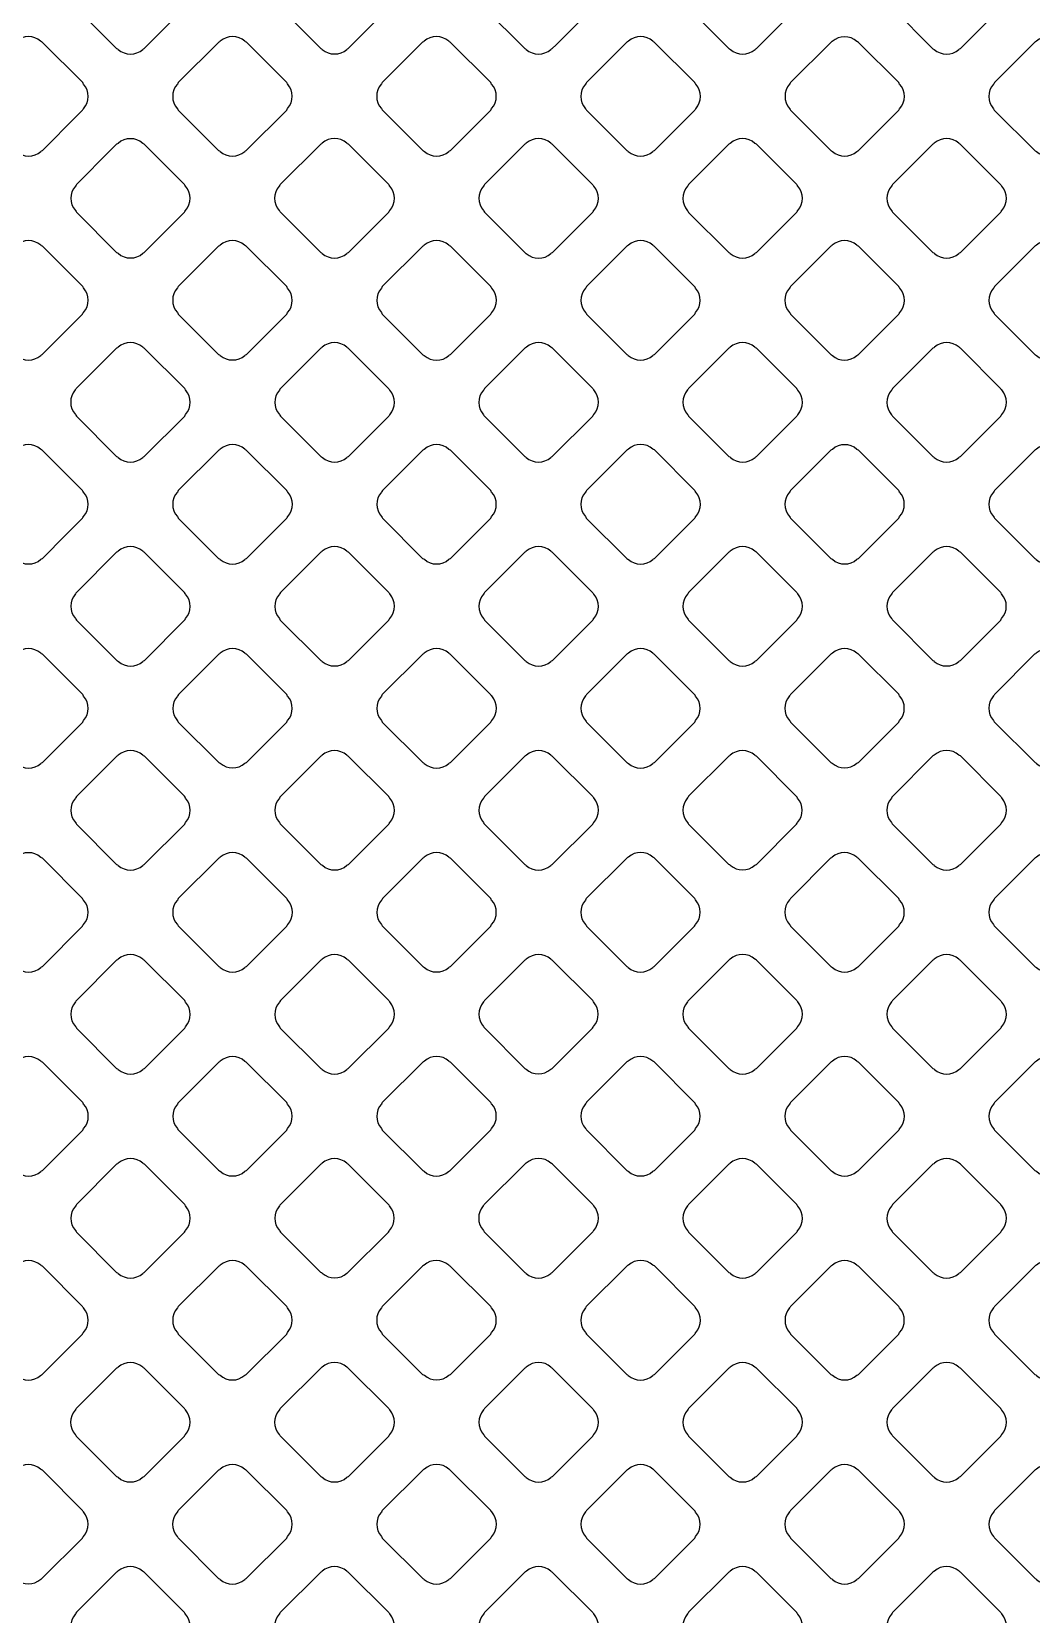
# Model space of a CAD drawing. Extents: x 0 to 248, y 0 to 175.
# Drawn here: x 82.765 to 83.821, y 147.746 to 149.418 of the extents above; entities that cross this region are included whole.
import ezdxf

# ---------------------------------------------------------------- set-up
doc = ezdxf.new("R2010")
doc.units = 0
doc.layers.add('gbr-dxf', color=7, linetype='Continuous')

msp = doc.modelspace()

# ---------------------------------------------------------------- linework, layer by layer
at = {"layer": 'gbr-dxf', "linetype": 'Continuous'}
for points in [[(82.8113, 149.4444, -0.09572), (82.8122, 149.4428), (82.8549, 149.4001, -0.091913), (82.8565, 149.3991, 0.379731), (82.8825, 149.3991, -0.09572), (82.8841, 149.4001), (82.9267, 149.4427, -0.096266), (82.9277, 149.4443, 0.379731), (82.9277, 149.4703, -0.100032), (82.9267, 149.472), (82.8842, 149.5145, -0.104018), (82.8824, 149.5156, 0.379731), (82.8565, 149.5156, -0.09572), (82.8548, 149.5146), (82.8122, 149.472, -0.096266), (82.8113, 149.4704, 0.379731)], [(83.0268, 149.4443, -0.082792), (83.0277, 149.443), (83.0704, 149.4002, -0.095585), (83.0721, 149.3992, 0.379324), (83.098, 149.3992, -0.096117), (83.0996, 149.4002), (83.1422, 149.4427, -0.097675), (83.1432, 149.4444, 0.379032), (83.1431, 149.4703, -0.091581), (83.1422, 149.4719), (83.0996, 149.5145, -0.095628), (83.098, 149.5155, 0.379731), (83.072, 149.5155, -0.096265), (83.0704, 149.5145), (83.0278, 149.4719, -0.096314), (83.0268, 149.4703, 0.379703)], [(83.2422, 149.4703, 0.379293), (83.2423, 149.4443, -0.092348), (83.2432, 149.4428), (83.286, 149.4, -0.087638), (83.2875, 149.3991, 0.379731), (83.3135, 149.3991, -0.096265), (83.3151, 149.4), (83.3191, 149.4041), (83.3578, 149.4428, -0.096332), (83.3588, 149.4444, 0.379289), (83.3588, 149.4704, -0.082704), (83.358, 149.4717), (83.315, 149.5147, -0.086961), (83.3135, 149.5156, 0.378906), (83.2876, 149.5156, -0.09527), (83.2859, 149.5147), (83.2432, 149.4719, -0.095535)], [(83.4579, 149.4444, -0.103612), (83.459, 149.4426), (83.5015, 149.4001, -0.100054), (83.5032, 149.3991, 0.379731), (83.5292, 149.3991, -0.095756), (83.5308, 149.4001), (83.5733, 149.4426, -0.095958), (83.5743, 149.4442, 0.379731), (83.5743, 149.4702, -0.091558), (83.5733, 149.4718), (83.5306, 149.5145, -0.096266), (83.529, 149.5154, 0.379731), (83.503, 149.5154, -0.09572), (83.5014, 149.5145), (83.4589, 149.472, -0.096266), (83.4579, 149.4704, 0.379731)], [(83.6734, 149.4702, 0.379293), (83.6734, 149.4442, -0.087748), (83.6743, 149.4427), (83.7171, 149.3999, -0.082966), (83.7185, 149.3991, 0.379289), (83.7445, 149.399, -0.095866), (83.7461, 149.4), (83.7889, 149.4428, -0.095796), (83.7899, 149.4444, 0.379293), (83.7898, 149.4704, -0.092139), (83.7889, 149.4719), (83.7463, 149.5145, -0.096214), (83.7447, 149.5155, 0.379672), (83.7187, 149.5155, -0.095612), (83.7171, 149.5145), (83.6744, 149.4718, -0.095602)], [(82.7036, 149.3627, 0.379069), (82.7036, 149.3367, -0.106372), (82.7046, 149.3349), (82.7471, 149.2924, -0.099849), (82.7488, 149.2914, 0.379214), (82.7748, 149.2914, -0.095956), (82.7764, 149.2924), (82.813, 149.3289), (82.8189, 149.3349, -0.095916), (82.8199, 149.3365, 0.379731), (82.8199, 149.3625, -0.091581), (82.819, 149.3641), (82.7762, 149.4068, -0.096314), (82.7746, 149.4077, 0.379703), (82.7487, 149.4078, -0.095612), (82.747, 149.4068), (82.7045, 149.3643, -0.096105)], [(82.919, 149.3625, 0.379293), (82.919, 149.3365, -0.082756), (82.9199, 149.3351), (82.9626, 149.2924, -0.096266), (82.9642, 149.2914, 0.379731), (82.9902, 149.2914, -0.096225), (82.9918, 149.2924), (83.0345, 149.335, -0.096111), (83.0354, 149.3367, 0.379289), (83.0355, 149.3626, -0.095866), (83.0345, 149.3643), (82.992, 149.4068, -0.099711), (82.9903, 149.4078, 0.378858), (82.9643, 149.4078, -0.095506), (82.9627, 149.4068), (82.92, 149.3641, -0.095796)], [(83.1345, 149.3366, -0.082876), (83.1354, 149.3353), (83.1783, 149.2924, -0.095602), (83.1799, 149.2914, 0.378858), (83.2058, 149.2914, -0.095506), (83.2075, 149.2924), (83.25, 149.3349, -0.095796), (83.251, 149.3366, 0.379293), (83.251, 149.3625, -0.091956), (83.25, 149.3641), (83.2073, 149.4068, -0.096266), (83.2057, 149.4078, 0.379731), (83.1797, 149.4078, -0.09572), (83.1781, 149.4068), (83.1355, 149.3642, -0.096023), (83.1345, 149.3626, 0.379672)], [(83.3501, 149.3365, -0.096225), (83.3511, 149.3349), (83.3938, 149.2922, -0.091964), (83.3953, 149.2913, 0.379731), (83.4213, 149.2913, -0.096265), (83.423, 149.2922), (83.4656, 149.3349, -0.096266), (83.4666, 149.3365, 0.379731), (83.4666, 149.3625, -0.09572), (83.4656, 149.3641), (83.4228, 149.4069, -0.083134), (83.4214, 149.4078, 0.379731), (83.3954, 149.4078, -0.096265), (83.3937, 149.4068), (83.355, 149.3681), (83.3511, 149.3642, -0.096266), (83.3501, 149.3625, 0.379731)], [(83.5658, 149.3366, -0.103612), (83.5668, 149.3348), (83.6092, 149.2924, -0.100054), (83.6109, 149.2914, 0.379731), (83.6369, 149.2914, -0.096265), (83.6385, 149.2924), (83.681, 149.3349, -0.095916), (83.682, 149.3365, 0.379731), (83.682, 149.3625, -0.091745), (83.681, 149.3641), (83.6384, 149.4066, -0.096266), (83.6368, 149.4076, 0.379731), (83.6108, 149.4076, -0.09572), (83.6092, 149.4066), (83.5667, 149.3642, -0.096266), (83.5658, 149.3625, 0.379731)], [(83.7811, 149.3625, 0.379293), (83.7811, 149.3365, -0.087314), (83.782, 149.335), (83.825, 149.2921, -0.083343), (83.8264, 149.2912, 0.379672), (83.8523, 149.2912, -0.096117), (83.8539, 149.2922), (83.8967, 149.335, -0.095796), (83.8977, 149.3366, 0.379214), (83.8977, 149.3625, -0.091954), (83.8967, 149.3641), (83.854, 149.4068, -0.096314), (83.8524, 149.4078, 0.379703), (83.8264, 149.4078, -0.095612), (83.8248, 149.4068), (83.7821, 149.3641, -0.095796)], [(82.8114, 149.2289, -0.103999), (82.8124, 149.2271), (82.8548, 149.1847, -0.099951), (82.8565, 149.1837, 0.379506), (82.8825, 149.1837, -0.098229), (82.8841, 149.1847), (82.8936, 149.1941), (82.9266, 149.2272, -0.095602), (82.9276, 149.2288, 0.379293), (82.9276, 149.2548, -0.091954), (82.9266, 149.2564), (82.8841, 149.2989, -0.096332), (82.8824, 149.2999, 0.379289), (82.8565, 149.2999, -0.095506), (82.8548, 149.299), (82.8489, 149.293), (82.8124, 149.2565, -0.098209), (82.8114, 149.2548, 0.379506)], [(83.0267, 149.2548, 0.379293), (83.0267, 149.2288, -0.083235), (83.0276, 149.2274), (83.0704, 149.1846, -0.096266), (83.072, 149.1836, 0.379731), (83.098, 149.1836, -0.09572), (83.0997, 149.1846), (83.1423, 149.2272, -0.096111), (83.1433, 149.2289, 0.379321), (83.1433, 149.2548, -0.095506), (83.1423, 149.2564), (83.0997, 149.2991, -0.099849), (83.098, 149.3001, 0.378815), (83.072, 149.3001, -0.095506), (83.0704, 149.2991), (83.0277, 149.2564, -0.095602)], [(83.2424, 149.2548, 0.379293), (83.2424, 149.2288, -0.087748), (83.2433, 149.2273), (83.2862, 149.1844, -0.083134), (83.2876, 149.1835, 0.379289), (83.3136, 149.1835, -0.095506), (83.3152, 149.1845), (83.3579, 149.2271, -0.095796), (83.3588, 149.2288, 0.379293), (83.3588, 149.2547, -0.087314), (83.3579, 149.2562), (83.3151, 149.299, -0.092406), (83.3135, 149.3, 0.379672), (83.2876, 149.3, -0.095612), (83.2859, 149.299), (83.2433, 149.2564, -0.095602)], [(83.4579, 149.2287, -0.100266), (83.459, 149.227), (83.5014, 149.1846, -0.096266), (83.5031, 149.1836, 0.379731), (83.529, 149.1836, -0.09572), (83.5307, 149.1846), (83.5733, 149.2272, -0.096266), (83.5743, 149.2288, 0.379731), (83.5743, 149.2548, -0.091558), (83.5733, 149.2564), (83.5308, 149.2989, -0.095916), (83.5291, 149.2999, 0.379731), (83.5031, 149.2999, -0.096265), (83.5015, 149.2989), (83.4589, 149.2564, -0.095916), (83.4579, 149.2547, 0.379731)], [(83.6734, 149.2288, -0.095506), (83.6744, 149.2272), (83.7171, 149.1845, -0.091317), (83.7187, 149.1835, 0.378906), (83.7446, 149.1835, -0.095866), (83.7462, 149.1845), (83.7889, 149.2271, -0.095895), (83.7899, 149.2288, 0.379293), (83.7898, 149.2547, -0.083235), (83.789, 149.2561), (83.746, 149.299, -0.087639), (83.7446, 149.3, 0.379731), (83.7186, 149.3, -0.09572), (83.7169, 149.299), (83.6744, 149.2564, -0.096332), (83.6734, 149.2548, 0.379289)], [(82.7035, 149.1211, -0.100154), (82.7045, 149.1194), (82.7471, 149.0768, -0.095796), (82.7487, 149.0759, 0.379293), (82.7747, 149.0759, -0.096625), (82.7763, 149.0769), (82.8189, 149.1195, -0.095916), (82.8199, 149.1211, 0.379731), (82.8199, 149.1471, -0.091685), (82.819, 149.1487), (82.7764, 149.1912, -0.095819), (82.7747, 149.1922, 0.379289), (82.7488, 149.1922, -0.095866), (82.7471, 149.1913), (82.7045, 149.1486, -0.095585), (82.7035, 149.147, 0.379287)], [(82.919, 149.1471, 0.379293), (82.919, 149.1211, -0.092348), (82.92, 149.1195), (82.9626, 149.0769, -0.10399), (82.9644, 149.0759, 0.379289), (82.9903, 149.0759, -0.095778), (82.9919, 149.0769), (83.0042, 149.0891), (83.0345, 149.1194, -0.095602), (83.0355, 149.121, 0.379293), (83.0354, 149.147, -0.087748), (83.0345, 149.1485), (82.9917, 149.1913, -0.091913), (82.9901, 149.1922, 0.379289), (82.9642, 149.1923, -0.095778), (82.9626, 149.1913), (82.9295, 149.1582), (82.92, 149.1487, -0.095535)], [(83.1346, 149.121, -0.087314), (83.1355, 149.1195), (83.1784, 149.0766, -0.083056), (83.1798, 149.0757, 0.379731), (83.2058, 149.0757, -0.09572), (83.2074, 149.0767), (83.2501, 149.1194, -0.096266), (83.2511, 149.1211, 0.379731), (83.2511, 149.147, -0.091558), (83.2502, 149.1486), (83.2075, 149.1913, -0.096266), (83.2058, 149.1923, 0.379731), (83.1798, 149.1923, -0.09572), (83.1782, 149.1913), (83.1355, 149.1486, -0.096266), (83.1346, 149.147, 0.379731)], [(83.3502, 149.147, 0.379293), (83.3502, 149.121, -0.091954), (83.3512, 149.1195), (83.3939, 149.0768, -0.087416), (83.3953, 149.0759, 0.379289), (83.4213, 149.0758, -0.095866), (83.4229, 149.0768), (83.4655, 149.1194, -0.095602), (83.4664, 149.121, 0.379214), (83.4664, 149.147, -0.10047), (83.4654, 149.1487), (83.4228, 149.1913, -0.087857), (83.4214, 149.1922, 0.379672), (83.3954, 149.1922, -0.096157), (83.3938, 149.1912), (83.3512, 149.1486, -0.095602)], [(83.5656, 149.1211, -0.099645), (83.5666, 149.1194), (83.6093, 149.0767, -0.095824), (83.6109, 149.0757, 0.379293), (83.6369, 149.0758, -0.096625), (83.6385, 149.0767), (83.6508, 149.089), (83.6811, 149.1194, -0.096214), (83.6821, 149.121, 0.379672), (83.6821, 149.147, -0.091581), (83.6812, 149.1485), (83.6384, 149.1913, -0.095602), (83.6368, 149.1922, 0.379293), (83.6108, 149.1922, -0.095956), (83.6092, 149.1912), (83.5666, 149.1487, -0.096214), (83.5656, 149.147, 0.379672)], [(83.7812, 149.121, -0.095649), (83.7822, 149.1194), (83.8248, 149.0768, -0.091913), (83.8264, 149.0758, 0.379731), (83.8523, 149.0758, -0.09572), (83.854, 149.0768), (83.8966, 149.1194, -0.095602), (83.8976, 149.1211, 0.378906), (83.8976, 149.147, -0.082704), (83.8967, 149.1484), (83.8538, 149.1913, -0.08752), (83.8524, 149.1922, 0.378815), (83.8264, 149.1922, -0.095506), (83.8248, 149.1912), (83.7822, 149.1486, -0.095296), (83.7812, 149.147, 0.379239)], [(82.8112, 149.0393, 0.379293), (82.8113, 149.0134, -0.100266), (82.8123, 149.0116), (82.8549, 148.969, -0.096111), (82.8565, 148.9681, 0.379289), (82.8825, 148.968, -0.095866), (82.8841, 148.969), (82.9268, 149.0117, -0.095796), (82.9277, 149.0133, 0.379293), (82.9277, 149.0393, -0.091956), (82.9268, 149.0408), (82.8841, 149.0835, -0.096332), (82.8824, 149.0845, 0.379321), (82.8565, 149.0845, -0.09527), (82.8548, 149.0836), (82.8122, 149.0409, -0.095602)], [(83.0268, 149.0392, 0.37925), (83.0268, 149.0133, -0.09253), (83.0278, 149.0117), (83.0704, 148.9691, -0.10399), (83.0722, 148.9681, 0.379289), (83.0981, 148.9681, -0.095866), (83.0998, 148.969), (83.1423, 149.0116, -0.095602), (83.1433, 149.0132, 0.379214), (83.1433, 149.0392, -0.087784), (83.1423, 149.0407), (83.0995, 149.0835, -0.092406), (83.098, 149.0844, 0.379672), (83.072, 149.0844, -0.095612), (83.0704, 149.0835), (83.0278, 149.0409, -0.095602)], [(83.2424, 149.0132, -0.087748), (83.2433, 149.0117), (83.2861, 148.9689, -0.083134), (83.2875, 148.968, 0.379731), (83.3135, 148.968, -0.096265), (83.3151, 148.969), (83.3578, 149.0117, -0.095916), (83.3588, 149.0134, 0.379731), (83.3588, 149.0393, -0.091745), (83.3579, 149.0409), (83.3153, 149.0835, -0.096266), (83.3136, 149.0844, 0.379731), (83.2877, 149.0844, -0.095865), (83.286, 149.0835), (83.2434, 149.0408, -0.095628), (83.2424, 149.0392, 0.379731)], [(83.4579, 149.0134, -0.095506), (83.4589, 149.0117), (83.5017, 148.969, -0.091703), (83.5032, 148.968, 0.379293), (83.5292, 148.9681, -0.096625), (83.5308, 148.969), (83.5733, 149.0115, -0.095916), (83.5743, 149.0132, 0.379731), (83.5743, 149.0392, -0.095756), (83.5733, 149.0408), (83.5307, 149.0834, -0.100254), (83.529, 149.0844, 0.379672), (83.503, 149.0844, -0.095612), (83.5014, 149.0834), (83.4589, 149.0409, -0.095796), (83.4579, 149.0393, 0.378815)], [(83.6734, 149.0132, -0.091745), (83.6744, 149.0116), (83.717, 148.9689, -0.087638), (83.7185, 148.968, 0.379731), (83.7445, 148.968, -0.096265), (83.7461, 148.969), (83.7889, 149.0117, -0.095916), (83.7898, 149.0134, 0.379731), (83.7898, 149.0393, -0.083172), (83.789, 149.0407), (83.7462, 149.0835, -0.087516), (83.7447, 149.0844, 0.379731), (83.7187, 149.0844, -0.095612), (83.7171, 149.0835), (83.6867, 149.0531), (83.6744, 149.0408, -0.095628), (83.6734, 149.0392, 0.379731)], [(82.7035, 148.9316, 0.379293), (82.7036, 148.9057, -0.096625), (82.7045, 148.904), (82.7472, 148.8613, -0.091964), (82.7488, 148.8604, 0.379289), (82.7748, 148.8604, -0.095506), (82.7764, 148.8613), (82.8013, 148.8863), (82.8189, 148.9039, -0.095824), (82.8199, 148.9055, 0.379293), (82.8199, 148.9315, -0.09572), (82.8189, 148.9331), (82.7763, 148.9757, -0.10046), (82.7746, 148.9767, 0.379289), (82.7487, 148.9767, -0.095506), (82.747, 148.9757), (82.7324, 148.9611), (82.7045, 148.9333, -0.095824)], [(82.919, 148.9314, 0.379293), (82.919, 148.9055, -0.087748), (82.9199, 148.904), (82.9626, 148.8613, -0.100151), (82.9644, 148.8603, 0.379321), (82.9903, 148.8602, -0.095506), (82.9919, 148.8612), (83.0346, 148.9039, -0.095796), (83.0356, 148.9055, 0.379293), (83.0356, 148.9315, -0.087314), (83.0347, 148.933), (82.9918, 148.9758, -0.092406), (82.9903, 148.9767, 0.379672), (82.9643, 148.9767, -0.095612), (82.9627, 148.9758), (82.92, 148.933, -0.095602)], [(83.1346, 148.9314, 0.379293), (83.1347, 148.9055, -0.092139), (83.1356, 148.9039), (83.1781, 148.8614, -0.104264), (83.1799, 148.8604, 0.379289), (83.2058, 148.8604, -0.095506), (83.2075, 148.8613), (83.25, 148.9039, -0.095796), (83.251, 148.9055, 0.379293), (83.251, 148.9315, -0.087314), (83.25, 148.933), (83.2074, 148.9756, -0.092406), (83.2058, 148.9766, 0.379703), (83.1798, 148.9766, -0.095506), (83.1782, 148.9757), (83.1356, 148.933, -0.095824)], [(83.3501, 148.9055, -0.091769), (83.351, 148.904), (83.3939, 148.8611, -0.087175), (83.3954, 148.8602, 0.37925), (83.4213, 148.8602, -0.096458), (83.423, 148.8612), (83.4656, 148.9038, -0.096314), (83.4666, 148.9055, 0.379672), (83.4666, 148.9314, -0.103884), (83.4656, 148.9332), (83.4229, 148.9759, -0.091578), (83.4213, 148.9768, 0.379293), (83.3954, 148.9768, -0.095956), (83.3937, 148.9758), (83.3511, 148.9331, -0.096314), (83.3501, 148.9315, 0.379612)], [(83.5658, 148.9315, 0.379293), (83.5658, 148.9055, -0.095956), (83.5667, 148.9039), (83.6093, 148.8613, -0.092072), (83.6109, 148.8604, 0.379289), (83.6368, 148.8604, -0.095506), (83.6385, 148.8613), (83.681, 148.9039, -0.095796), (83.682, 148.9055, 0.379293), (83.682, 148.9315, -0.09572), (83.681, 148.9331), (83.6385, 148.9756, -0.10046), (83.6368, 148.9766, 0.379321), (83.6109, 148.9766, -0.09527), (83.6092, 148.9756), (83.5667, 148.9331, -0.095602)], [(83.7811, 148.9055, -0.094605), (83.7821, 148.9039), (83.8248, 148.8612, -0.087175), (83.8262, 148.8603, 0.379293), (83.8522, 148.8603, -0.095956), (83.8538, 148.8613), (83.8966, 148.904, -0.096214), (83.8975, 148.9057, 0.379672), (83.8976, 148.9316, -0.082792), (83.8967, 148.933), (83.8538, 148.9759, -0.08752), (83.8524, 148.9768, 0.379293), (83.8264, 148.9767, -0.09572), (83.8248, 148.9758), (83.7821, 148.9331, -0.096227), (83.7811, 148.9315, 0.379415)], [(82.8114, 148.7979, -0.095612), (82.8123, 148.7962), (82.8551, 148.7535, -0.091364), (82.8567, 148.7525, 0.379293), (82.8826, 148.7525, -0.095956), (82.8842, 148.7535), (82.9267, 148.796, -0.096266), (82.9277, 148.7977, 0.379731), (82.9277, 148.8236, -0.09572), (82.9267, 148.8253), (82.8841, 148.8679, -0.100335), (82.8824, 148.8689, 0.379672), (82.8565, 148.8689, -0.095612), (82.8548, 148.8679), (82.8123, 148.8254, -0.095935), (82.8114, 148.8238, 0.379287)], [(83.0268, 148.7977, -0.087343), (83.0277, 148.7962), (83.0704, 148.7536, -0.099711), (83.0721, 148.7526, 0.379293), (83.098, 148.7526, -0.095956), (83.0997, 148.7536), (83.1423, 148.7962, -0.095916), (83.1433, 148.7978, 0.379731), (83.1433, 148.8238, -0.087549), (83.1423, 148.8253), (83.0997, 148.868, -0.091804), (83.0981, 148.8689, 0.379672), (83.0721, 148.8689, -0.096157), (83.0705, 148.868), (83.0278, 148.8252, -0.095935), (83.0268, 148.8236, 0.379239)], [(83.2424, 148.7978, -0.095612), (83.2433, 148.7962), (83.2861, 148.7534, -0.091703), (83.2876, 148.7525, 0.379293), (83.3136, 148.7525, -0.096625), (83.3152, 148.7535), (83.3578, 148.7961, -0.095916), (83.3588, 148.7977, 0.379731), (83.3588, 148.8237, -0.083172), (83.3579, 148.8251), (83.315, 148.868, -0.087978), (83.3135, 148.8689, 0.379672), (83.2876, 148.8689, -0.095612), (83.2859, 148.868), (83.2433, 148.8254, -0.095935), (83.2424, 148.8237, 0.379287)], [(83.4579, 148.7977, -0.095612), (83.4589, 148.7961), (83.5015, 148.7535, -0.091703), (83.5031, 148.7525, 0.379287), (83.529, 148.7525, -0.095612), (83.5306, 148.7535), (83.5733, 148.7962, -0.095602), (83.5743, 148.7978, 0.379293), (83.5743, 148.8238, -0.099964), (83.5733, 148.8255), (83.5309, 148.8678, -0.104018), (83.5291, 148.8689, 0.379731), (83.5031, 148.8689, -0.09572), (83.5015, 148.8679), (83.4589, 148.8253, -0.096214), (83.4579, 148.8237, 0.379672)], [(83.6734, 148.7978, -0.087248), (83.6743, 148.7963), (83.7172, 148.7535, -0.082648), (83.7186, 148.7526, 0.379293), (83.7445, 148.7526, -0.096265), (83.7461, 148.7536), (83.7887, 148.7962, -0.095916), (83.7897, 148.7978, 0.379731), (83.7897, 148.8238, -0.087549), (83.7888, 148.8253), (83.7461, 148.868, -0.091804), (83.7446, 148.8689, 0.379672), (83.7186, 148.8689, -0.096157), (83.717, 148.868), (83.6744, 148.8254, -0.095602), (83.6734, 148.8237, 0.378906)], [(82.7036, 148.69, -0.09572), (82.7045, 148.6884), (82.7473, 148.6457, -0.091804), (82.7488, 148.6447, 0.379672), (82.7748, 148.6447, -0.096157), (82.7764, 148.6457), (82.8191, 148.6884, -0.095935), (82.82, 148.69, 0.379239), (82.82, 148.7159, -0.099645), (82.819, 148.7176), (82.7765, 148.7602, -0.103673), (82.7747, 148.7612, 0.379293), (82.7488, 148.7612, -0.09572), (82.7471, 148.7602), (82.7045, 148.7176, -0.096266), (82.7036, 148.716, 0.379731)], [(82.9191, 148.6899, -0.083235), (82.92, 148.6885), (82.9627, 148.6459, -0.096314), (82.9644, 148.6449, 0.379672), (82.9903, 148.6449, -0.096157), (82.9919, 148.6458), (83.0345, 148.6884, -0.095935), (83.0355, 148.69, 0.379287), (83.0355, 148.7159, -0.091581), (83.0345, 148.7175), (82.9919, 148.7601, -0.095602), (82.9903, 148.7611, 0.379293), (82.9643, 148.7611, -0.096103), (82.9627, 148.7601), (82.9201, 148.7175, -0.095628), (82.9191, 148.7159, 0.379731)], [(83.1346, 148.69, -0.091558), (83.1355, 148.6884), (83.1783, 148.6456, -0.087515), (83.1798, 148.6447, 0.379731), (83.2058, 148.6447, -0.096265), (83.2074, 148.6457), (83.2501, 148.6884, -0.095916), (83.2511, 148.69, 0.379731), (83.2511, 148.716, -0.082792), (83.2502, 148.7174), (83.2073, 148.7603, -0.087516), (83.2058, 148.7612, 0.379731), (83.1798, 148.7612, -0.09572), (83.1782, 148.7603), (83.1355, 148.7176, -0.096266), (83.1346, 148.7159, 0.379731)], [(83.3502, 148.69, -0.100154), (83.3512, 148.6883), (83.3937, 148.6458, -0.096227), (83.3954, 148.6448, 0.379324), (83.4213, 148.6448, -0.096157), (83.4229, 148.6458), (83.4655, 148.6883, -0.095602), (83.4664, 148.69, 0.379214), (83.4664, 148.7159, -0.096625), (83.4654, 148.7176), (83.4228, 148.7602, -0.083134), (83.4214, 148.7611, 0.379731), (83.3954, 148.7611, -0.095756), (83.3938, 148.7602), (83.3512, 148.7176, -0.096023), (83.3502, 148.716, 0.379672)], [(83.5656, 148.716, 0.379293), (83.5656, 148.69, -0.096625), (83.5666, 148.6884), (83.6092, 148.6458, -0.091964), (83.6108, 148.6449, 0.379731), (83.6367, 148.6449, -0.096265), (83.6384, 148.6458), (83.681, 148.6885, -0.096121), (83.682, 148.6901, 0.379672), (83.682, 148.716, -0.100266), (83.681, 148.7178), (83.6386, 148.7602, -0.103498), (83.6368, 148.7612, 0.378906), (83.6109, 148.7612, -0.095506), (83.6092, 148.7602), (83.5666, 148.7176, -0.095394)], [(83.7811, 148.6901, -0.087248), (83.782, 148.6886), (83.825, 148.6457, -0.082483), (83.8264, 148.6448, 0.379293), (83.8523, 148.6448, -0.095956), (83.854, 148.6458), (83.8966, 148.6884, -0.096332), (83.8975, 148.69, 0.379289), (83.8976, 148.716, -0.087248), (83.8967, 148.7174), (83.8538, 148.7603, -0.091364), (83.8522, 148.7613, 0.379293), (83.8263, 148.7612, -0.095956), (83.8246, 148.7603), (83.7821, 148.7177, -0.096332), (83.7811, 148.7161, 0.379289)], [(82.8114, 148.6081, 0.379293), (82.8114, 148.5822, -0.096265), (82.8124, 148.5806), (82.8549, 148.538, -0.09246), (82.8565, 148.537, 0.379703), (82.8825, 148.537, -0.095612), (82.8841, 148.538), (82.9268, 148.5807, -0.095796), (82.9277, 148.5823, 0.379293), (82.9277, 148.6082, -0.100032), (82.9267, 148.61), (82.8843, 148.6523, -0.104264), (82.8826, 148.6534, 0.379321), (82.8566, 148.6534, -0.09527), (82.855, 148.6524), (82.8123, 148.6098, -0.095602)], [(83.0268, 148.6082, 0.379214), (83.0268, 148.5822, -0.083328), (83.0277, 148.5808), (83.0705, 148.538, -0.096266), (83.0722, 148.5371, 0.379731), (83.0981, 148.5371, -0.096225), (83.0998, 148.538), (83.1423, 148.5805, -0.096627), (83.1433, 148.5822, 0.379229), (83.1433, 148.6081, -0.09148), (83.1423, 148.6097), (83.0996, 148.6524, -0.095824), (83.098, 148.6534, 0.378767), (83.072, 148.6534, -0.095506), (83.0704, 148.6524), (83.0278, 148.6098, -0.095602)], [(83.2424, 148.5822, -0.09185), (83.2433, 148.5806), (83.286, 148.5379, -0.0873), (83.2875, 148.537, 0.379239), (83.3134, 148.537, -0.095612), (83.3151, 148.5379), (83.3579, 148.5807, -0.095796), (83.3588, 148.5823, 0.379293), (83.3588, 148.6083, -0.082756), (83.3579, 148.6097), (83.3151, 148.6525, -0.087516), (83.3136, 148.6534, 0.379731), (83.2877, 148.6534, -0.09572), (83.286, 148.6524), (83.2434, 148.6098, -0.096023), (83.2424, 148.6081, 0.379672)], [(83.458, 148.5823, -0.103999), (83.459, 148.5805), (83.5013, 148.5382, -0.09979), (83.5031, 148.5372, 0.379731), (83.529, 148.5372, -0.09572), (83.5307, 148.5381), (83.5732, 148.5806, -0.096332), (83.5741, 148.5823, 0.379289), (83.5742, 148.6082, -0.09148), (83.5732, 148.6098), (83.5306, 148.6524, -0.095535), (83.529, 148.6534, 0.378858), (83.503, 148.6534, -0.095649), (83.5014, 148.6524), (83.4589, 148.61, -0.098209), (83.458, 148.6083, 0.379506)], [(83.6733, 148.5823, -0.090178), (83.6742, 148.5808), (83.7172, 148.5378, -0.083), (83.7186, 148.537, 0.37925), (83.7445, 148.537, -0.096625), (83.7461, 148.538), (83.7889, 148.5807, -0.096214), (83.7898, 148.5823, 0.379672), (83.7899, 148.6083, -0.092162), (83.7889, 148.6098), (83.7462, 148.6526, -0.095895), (83.7445, 148.6536, 0.379293), (83.7186, 148.6535, -0.095956), (83.7169, 148.6526), (83.6743, 148.6099, -0.096227), (83.6733, 148.6082, 0.379415)], [(82.7037, 148.5005, 0.379214), (82.7037, 148.4745, -0.104392), (82.7047, 148.4727), (82.7471, 148.4303, -0.100254), (82.7488, 148.4293, 0.379672), (82.7748, 148.4293, -0.095612), (82.7764, 148.4303), (82.8189, 148.4728, -0.095602), (82.8199, 148.4745, 0.379293), (82.8199, 148.5004, -0.091954), (82.8189, 148.502), (82.7764, 148.5446, -0.096332), (82.7747, 148.5455, 0.379289), (82.7488, 148.5456, -0.095506), (82.7471, 148.5446), (82.7046, 148.5021, -0.095602)], [(82.919, 148.5004, 0.379293), (82.919, 148.4744, -0.083235), (82.9199, 148.473), (82.9627, 148.4302, -0.095628), (82.9644, 148.4292, 0.379731), (82.9903, 148.4292, -0.096265), (82.992, 148.4302), (83.0346, 148.4728, -0.096111), (83.0356, 148.4745, 0.379289), (83.0356, 148.5004, -0.095778), (83.0346, 148.5021), (82.992, 148.5447, -0.099711), (82.9903, 148.5457, 0.378906), (82.9643, 148.5457, -0.095506), (82.9627, 148.5447), (82.92, 148.502, -0.095602)], [(83.1346, 148.4744, -0.082792), (83.1355, 148.4731), (83.1783, 148.4303, -0.095935), (83.1799, 148.4293, 0.379287), (83.2058, 148.4293, -0.095612), (83.2075, 148.4303), (83.25, 148.4729, -0.095602), (83.251, 148.4745, 0.379293), (83.251, 148.5004, -0.091954), (83.25, 148.502), (83.2074, 148.5446, -0.096266), (83.2058, 148.5456, 0.379731), (83.1798, 148.5456, -0.09572), (83.1782, 148.5446), (83.1356, 148.502, -0.096214), (83.1347, 148.5004, 0.379672)], [(83.3501, 148.5004, 0.379214), (83.3501, 148.4745, -0.096625), (83.3511, 148.4728), (83.3937, 148.4303, -0.091913), (83.3952, 148.4293, 0.379731), (83.4212, 148.4293, -0.09572), (83.4228, 148.4303), (83.4654, 148.4729, -0.096111), (83.4664, 148.4746, 0.379321), (83.4664, 148.5005, -0.095506), (83.4655, 148.5021), (83.4227, 148.5449, -0.082483), (83.4213, 148.5458, 0.378815), (83.3954, 148.5458, -0.095866), (83.3938, 148.5448), (83.351, 148.5021, -0.095602)], [(83.5656, 148.4746, -0.105621), (83.5667, 148.4728), (83.6092, 148.4303, -0.099711), (83.6109, 148.4293, 0.379293), (83.6369, 148.4293, -0.095956), (83.6385, 148.4303), (83.681, 148.4728, -0.096332), (83.682, 148.4744, 0.379289), (83.682, 148.5004, -0.09148), (83.6811, 148.502), (83.6383, 148.5447, -0.095602), (83.6367, 148.5457, 0.379293), (83.6107, 148.5457, -0.095956), (83.6091, 148.5447), (83.5666, 148.5022, -0.096128), (83.5656, 148.5006, 0.379506)], [(83.7811, 148.4745, -0.087254), (83.782, 148.473), (83.825, 148.43, -0.083), (83.8264, 148.4291, 0.379293), (83.8523, 148.4292, -0.096119), (83.854, 148.4301), (83.8967, 148.4729, -0.096214), (83.8977, 148.4745, 0.379703), (83.8977, 148.5004, -0.09185), (83.8967, 148.502), (83.854, 148.5448, -0.095895), (83.8524, 148.5457, 0.379293), (83.8264, 148.5457, -0.096265), (83.8248, 148.5447), (83.7821, 148.5021, -0.096314), (83.7811, 148.5004, 0.379672)], [(82.8114, 148.3928, 0.379293), (82.8114, 148.3668, -0.103917), (82.8124, 148.365), (82.8549, 148.3225, -0.100476), (82.8566, 148.3215, 0.379672), (82.8826, 148.3215, -0.096157), (82.8842, 148.3225), (82.9268, 148.365, -0.095796), (82.9277, 148.3666, 0.379293), (82.9277, 148.3926, -0.092139), (82.9268, 148.3942), (82.8841, 148.4369, -0.096332), (82.8824, 148.4378, 0.379289), (82.8565, 148.4379, -0.095506), (82.8548, 148.4369), (82.8123, 148.3944, -0.095602)], [(83.0268, 148.3926, 0.379214), (83.0268, 148.3666, -0.083235), (83.0277, 148.3652), (83.0704, 148.3225, -0.096023), (83.0721, 148.3215, 0.379672), (83.098, 148.3215, -0.096157), (83.0996, 148.3225), (83.1423, 148.3652, -0.095602), (83.1433, 148.3668, 0.379214), (83.1433, 148.3927, -0.096625), (83.1423, 148.3944), (83.0998, 148.4369, -0.100054), (83.0981, 148.4379, 0.379289), (83.0721, 148.4379, -0.095506), (83.0705, 148.4369), (83.0278, 148.3942, -0.095535)], [(83.2424, 148.3927, 0.379293), (83.2424, 148.3668, -0.087784), (83.2433, 148.3653), (83.2861, 148.3225, -0.083559), (83.2875, 148.3216, 0.379672), (83.3134, 148.3216, -0.096157), (83.3151, 148.3225), (83.3577, 148.3652, -0.095796), (83.3587, 148.3668, 0.379293), (83.3587, 148.3928, -0.087848), (83.3578, 148.3943), (83.3151, 148.4369, -0.092072), (83.3135, 148.4379, 0.379289), (83.2876, 148.4379, -0.095506), (83.2859, 148.4369), (83.2433, 148.3943, -0.095394)], [(83.4578, 148.3668, -0.099976), (83.4588, 148.3651), (83.5014, 148.3225, -0.096214), (83.5031, 148.3215, 0.379672), (83.529, 148.3215, -0.095612), (83.5306, 148.3225), (83.5733, 148.3651, -0.095602), (83.5743, 148.3668, 0.379293), (83.5743, 148.3927, -0.091954), (83.5733, 148.3943), (83.5306, 148.437, -0.096332), (83.529, 148.438, 0.379289), (83.503, 148.438, -0.095506), (83.5014, 148.437), (83.4588, 148.3944, -0.098), (83.4578, 148.3928, 0.379506)], [(83.6734, 148.3927, 0.379293), (83.6734, 148.3668, -0.095956), (83.6744, 148.3651), (83.7171, 148.3224, -0.091913), (83.7187, 148.3215, 0.379731), (83.7446, 148.3215, -0.09572), (83.7463, 148.3224), (83.7889, 148.365, -0.096332), (83.7898, 148.3667, 0.379289), (83.7899, 148.3926, -0.082704), (83.789, 148.394), (83.746, 148.437, -0.086956), (83.7445, 148.4379, 0.378815), (83.7186, 148.4379, -0.095866), (83.717, 148.4369), (83.6744, 148.3943, -0.095602)], [(82.7036, 148.259, -0.100032), (82.7046, 148.2573), (82.7472, 148.2147, -0.095916), (82.7488, 148.2137, 0.379731), (82.7748, 148.2137, -0.096265), (82.7764, 148.2147), (82.819, 148.2573, -0.096558), (82.82, 148.2589, 0.379731), (82.82, 148.2849, -0.091558), (82.8191, 148.2865), (82.7764, 148.3292, -0.095916), (82.7747, 148.3301, 0.379731), (82.7488, 148.3301, -0.096265), (82.7471, 148.3292), (82.7045, 148.2866, -0.096266), (82.7036, 148.285, 0.379731)], [(82.9191, 148.2849, 0.379293), (82.9191, 148.2589, -0.091745), (82.9201, 148.2573), (82.9626, 148.2149, -0.104311), (82.9644, 148.2138, 0.379703), (82.9903, 148.2138, -0.095612), (82.9919, 148.2148), (83.0345, 148.2573, -0.095796), (83.0355, 148.259, 0.379293), (83.0354, 148.2849, -0.087784), (83.0345, 148.2864), (82.9918, 148.3291, -0.092233), (82.9903, 148.33, 0.379289), (82.9643, 148.3301, -0.09527), (82.9627, 148.3291), (82.9201, 148.2865, -0.095602)], [(83.1345, 148.2849, 0.379293), (83.1346, 148.2589, -0.087748), (83.1355, 148.2574), (83.1783, 148.2146, -0.083559), (83.1797, 148.2138, 0.379703), (83.2056, 148.2137, -0.095612), (83.2073, 148.2147), (83.25, 148.2575, -0.095796), (83.251, 148.2591, 0.379293), (83.251, 148.2851, -0.091558), (83.25, 148.2866), (83.2075, 148.3292, -0.096332), (83.2058, 148.3302, 0.379321), (83.1799, 148.3302, -0.09527), (83.1782, 148.3292), (83.1355, 148.2865, -0.095602)], [(83.3501, 148.2591, -0.091846), (83.3511, 148.2575), (83.3939, 148.2147, -0.087974), (83.3953, 148.2138, 0.379703), (83.4213, 148.2138, -0.095612), (83.4229, 148.2147), (83.4655, 148.2573, -0.095602), (83.4664, 148.2589, 0.379214), (83.4664, 148.2849, -0.10047), (83.4654, 148.2866), (83.4227, 148.3293, -0.088202), (83.4212, 148.3302, 0.379321), (83.3953, 148.3302, -0.095506), (83.3937, 148.3293), (83.3511, 148.2867, -0.098209), (83.3501, 148.285, 0.379506)], [(83.5656, 148.2849, 0.379293), (83.5656, 148.259, -0.100032), (83.5666, 148.2573), (83.6092, 148.2147, -0.096266), (83.6109, 148.2137, 0.379731), (83.6369, 148.2137, -0.09572), (83.6385, 148.2147), (83.6811, 148.2573, -0.096266), (83.6821, 148.2589, 0.379289), (83.6821, 148.2849, -0.091476), (83.6812, 148.2864), (83.6384, 148.3292, -0.095602), (83.6368, 148.3302, 0.378858), (83.6109, 148.3302, -0.095506), (83.6092, 148.3292), (83.5666, 148.2866, -0.095796)], [(83.7812, 148.2849, 0.37925), (83.7812, 148.2589, -0.096625), (83.7822, 148.2573), (83.8248, 148.2147, -0.091964), (83.8264, 148.2138, 0.379731), (83.8523, 148.2138, -0.096265), (83.854, 148.2147), (83.8966, 148.2573, -0.095916), (83.8975, 148.259, 0.379289), (83.8976, 148.2849, -0.082704), (83.8967, 148.2863), (83.8538, 148.3292, -0.0873), (83.8524, 148.3301, 0.379196), (83.8264, 148.3301, -0.096157), (83.8248, 148.3291), (83.7822, 148.2865, -0.095796)], [(82.8114, 148.1512, -0.100032), (82.8124, 148.1494), (82.8549, 148.107, -0.096266), (82.8565, 148.106, 0.379731), (82.8825, 148.106, -0.09572), (82.8841, 148.107), (82.9267, 148.1496, -0.096266), (82.9277, 148.1512, 0.379731), (82.9277, 148.1772, -0.091558), (82.9268, 148.1788), (82.8842, 148.2213, -0.096266), (82.8826, 148.2223, 0.379731), (82.8566, 148.2223, -0.09572), (82.8549, 148.2213), (82.8124, 148.1788, -0.096266), (82.8114, 148.1771, 0.379731)], [(83.0268, 148.1772, 0.379214), (83.0268, 148.1512, -0.092139), (83.0278, 148.1496), (83.0703, 148.1072, -0.103887), (83.0721, 148.1061, 0.379672), (83.098, 148.1061, -0.096157), (83.0996, 148.1071), (83.1422, 148.1496, -0.095602), (83.1432, 148.1513, 0.379293), (83.1431, 148.1772, -0.087748), (83.1422, 148.1787), (83.0995, 148.2214, -0.092072), (83.098, 148.2223, 0.379289), (83.072, 148.2224, -0.095506), (83.0704, 148.2214), (83.0278, 148.1788, -0.095602)], [(83.2422, 148.1772, 0.379293), (83.2423, 148.1512, -0.087748), (83.2432, 148.1498), (83.2861, 148.1068, -0.08348), (83.2875, 148.1059, 0.379672), (83.3134, 148.1059, -0.095612), (83.3151, 148.1069), (83.3579, 148.1497, -0.095602), (83.3588, 148.1513, 0.379293), (83.3588, 148.1773, -0.091954), (83.3579, 148.1788), (83.3152, 148.2215, -0.096332), (83.3135, 148.2225, 0.379289), (83.2876, 148.2225, -0.095506), (83.2859, 148.2215), (83.2432, 148.1788, -0.095602)], [(83.4579, 148.1772, 0.379293), (83.4579, 148.1513, -0.096625), (83.4589, 148.1496), (83.5016, 148.1069, -0.091964), (83.5032, 148.106, 0.379731), (83.5292, 148.106, -0.095756), (83.5308, 148.107), (83.5733, 148.1495, -0.095819), (83.5743, 148.1511, 0.379289), (83.5743, 148.1771, -0.095866), (83.5733, 148.1787), (83.5307, 148.2213, -0.099849), (83.529, 148.2223, 0.378906), (83.503, 148.2223, -0.095866), (83.5014, 148.2214), (83.4589, 148.1789, -0.095796)], [(83.6734, 148.1771, 0.379293), (83.6734, 148.1511, -0.091956), (83.6744, 148.1495), (83.7171, 148.1069, -0.086956), (83.7185, 148.1059, 0.379731), (83.7445, 148.1059, -0.096265), (83.7461, 148.1069), (83.7889, 148.1496, -0.096111), (83.7898, 148.1513, 0.379289), (83.7899, 148.1772, -0.082787), (83.789, 148.1786), (83.7461, 148.2215, -0.087737), (83.7447, 148.2224, 0.379287), (83.7187, 148.2224, -0.096157), (83.7171, 148.2214), (83.6744, 148.1787, -0.095796)], [(82.7035, 148.0693, 0.379293), (82.7036, 148.0433, -0.095956), (82.7045, 148.0417), (82.7471, 147.9991, -0.092406), (82.7487, 147.9982, 0.379672), (82.7746, 147.9981, -0.095612), (82.7763, 147.9991), (82.8189, 148.0418, -0.095602), (82.8199, 148.0434, 0.379293), (82.8199, 148.0694, -0.095956), (82.8189, 148.071), (82.7765, 148.1135, -0.10046), (82.7747, 148.1145, 0.379289), (82.7488, 148.1145, -0.095506), (82.7471, 148.1135), (82.7045, 148.0709, -0.095602)], [(82.919, 148.0434, -0.087314), (82.9199, 148.0419), (82.9625, 147.9993, -0.099696), (82.9642, 147.9983, 0.379731), (82.9902, 147.9983, -0.096265), (82.9918, 147.9993), (83.0345, 148.0419, -0.095916), (83.0354, 148.0436, 0.379731), (83.0354, 148.0695, -0.087549), (83.0345, 148.071), (82.9918, 148.1137, -0.091913), (82.9903, 148.1146, 0.379731), (82.9643, 148.1146, -0.09572), (82.9627, 148.1137), (82.92, 148.071, -0.096266), (82.919, 148.0694, 0.379731)], [(83.1345, 148.0435, -0.09369), (83.1355, 148.0419), (83.1781, 147.9993, -0.103498), (83.1799, 147.9983, 0.379293), (83.2058, 147.9983, -0.095956), (83.2075, 147.9993), (83.25, 148.0418, -0.096266), (83.251, 148.0434, 0.379731), (83.251, 148.0694, -0.087314), (83.25, 148.0709), (83.2072, 148.1137, -0.092072), (83.2057, 148.1146, 0.379289), (83.1797, 148.1147, -0.095506), (83.1781, 148.1137), (83.1355, 148.0711, -0.097917), (83.1345, 148.0695, 0.379287)], [(83.3501, 148.0694, 0.379214), (83.3501, 148.0434, -0.092348), (83.3511, 148.0419), (83.3939, 147.9991, -0.087516), (83.3953, 147.9981, 0.379731), (83.4213, 147.9981, -0.09572), (83.423, 147.9991), (83.4656, 148.0417, -0.096332), (83.4666, 148.0434, 0.379289), (83.4666, 148.0693, -0.103506), (83.4656, 148.0711), (83.4229, 148.1138, -0.091364), (83.4213, 148.1147, 0.378815), (83.3954, 148.1147, -0.095866), (83.3938, 148.1137), (83.351, 148.071, -0.095602)], [(83.5658, 148.0694, 0.379293), (83.5658, 148.0435, -0.096625), (83.5667, 148.0418), (83.6093, 147.9992, -0.091964), (83.6109, 147.9983, 0.379731), (83.6369, 147.9983, -0.096265), (83.6385, 147.9993), (83.681, 148.0418, -0.096111), (83.682, 148.0434, 0.379289), (83.682, 148.0694, -0.095866), (83.681, 148.071), (83.6385, 148.1135, -0.099727), (83.6368, 148.1145, 0.379287), (83.6109, 148.1145, -0.096157), (83.6092, 148.1135), (83.5667, 148.0711, -0.095796)], [(83.7811, 148.0694, 0.379293), (83.7811, 148.0434, -0.091954), (83.7821, 148.0418), (83.8249, 147.999, -0.087857), (83.8264, 147.9981, 0.379672), (83.8523, 147.9981, -0.096157), (83.8539, 147.9991), (83.8967, 148.0418, -0.095602), (83.8977, 148.0435, 0.379214), (83.8977, 148.0694, -0.083317), (83.8968, 148.0708), (83.8539, 148.1138, -0.087978), (83.8524, 148.1147, 0.379672), (83.8264, 148.1147, -0.095612), (83.8248, 148.1137), (83.7821, 148.071, -0.095602)], [(82.8112, 147.9357, -0.095612), (82.8122, 147.934), (82.8548, 147.8914, -0.091703), (82.8564, 147.8905, 0.379293), (82.8823, 147.8905, -0.096625), (82.884, 147.8915), (82.9266, 147.9341, -0.095916), (82.9276, 147.9357, 0.379731), (82.9276, 147.9617, -0.096265), (82.9266, 147.9633), (82.8841, 148.0058, -0.10046), (82.8824, 148.0068, 0.379289), (82.8565, 148.0068, -0.095506), (82.8548, 148.0059), (82.8122, 147.9632, -0.095935), (82.8112, 147.9616, 0.379287)], [(83.0267, 147.9357, -0.089543), (83.0276, 147.9342), (83.0704, 147.8915, -0.099711), (83.0721, 147.8905, 0.379293), (83.098, 147.8905, -0.095956), (83.0997, 147.8915), (83.1423, 147.9341, -0.095916), (83.1433, 147.9357, 0.379731), (83.1433, 147.9617, -0.087748), (83.1423, 147.9632), (83.0995, 148.006, -0.092233), (83.098, 148.007, 0.379321), (83.072, 148.007, -0.095506), (83.0704, 148.006), (83.0277, 147.9633, -0.098), (83.0267, 147.9616, 0.379196)], [(83.2424, 147.9617, 0.379293), (83.2424, 147.9357, -0.09572), (83.2434, 147.9341), (83.2861, 147.8914, -0.092406), (83.2876, 147.8904, 0.379672), (83.3136, 147.8904, -0.095612), (83.3152, 147.8914), (83.3579, 147.934, -0.095602), (83.3588, 147.9357, 0.379293), (83.3588, 147.9616, -0.083235), (83.3579, 147.963), (83.315, 148.0059, -0.087638), (83.3135, 148.0069, 0.379289), (83.2876, 148.0069, -0.095506), (83.2859, 148.0059), (83.2433, 147.9633, -0.095796)], [(83.4579, 147.9357, -0.095866), (83.4589, 147.934), (83.5015, 147.8914, -0.091737), (83.5031, 147.8905, 0.379287), (83.529, 147.8905, -0.096157), (83.5307, 147.8914), (83.5733, 147.9341, -0.095796), (83.5743, 147.9357, 0.379293), (83.5743, 147.9617, -0.100032), (83.5733, 147.9634), (83.5309, 148.0058, -0.103446), (83.5291, 148.0068, 0.379731), (83.5031, 148.0068, -0.096265), (83.5015, 148.0058), (83.4589, 147.9633, -0.096111), (83.4579, 147.9616, 0.379289)], [(83.6734, 147.9357, -0.087284), (83.6743, 147.9343), (83.7173, 147.8913, -0.08335), (83.7187, 147.8904, 0.379287), (83.7446, 147.8904, -0.096157), (83.7462, 147.8914), (83.7889, 147.934, -0.095796), (83.7899, 147.9357, 0.379293), (83.7898, 147.9616, -0.087784), (83.7889, 147.9631), (83.7461, 148.0059, -0.091964), (83.7446, 148.0069, 0.379731), (83.7186, 148.0069, -0.095756), (83.7169, 148.0059), (83.6744, 147.9633, -0.095819), (83.6734, 147.9617, 0.379289)], [(82.7036, 147.828, -0.098136), (82.7046, 147.8263), (82.7471, 147.7837, -0.091364), (82.7487, 147.7828, 0.379293), (82.7747, 147.7828, -0.095956), (82.7763, 147.7838), (82.8188, 147.8263, -0.096266), (82.8198, 147.8279, 0.379731), (82.8198, 147.8539, -0.100032), (82.8188, 147.8556), (82.7764, 147.8979, -0.10399), (82.7746, 147.899, 0.379321), (82.7487, 147.899, -0.095506), (82.747, 147.898), (82.7046, 147.8556, -0.098), (82.7036, 147.8539, 0.379196)], [(82.9189, 147.8279, -0.08563), (82.9198, 147.8264), (82.9626, 147.7836, -0.095796), (82.9642, 147.7827, 0.37925), (82.9902, 147.7827, -0.096625), (82.9918, 147.7837), (83.0345, 147.8263, -0.096332), (83.0354, 147.8279, 0.379289), (83.0355, 147.8539, -0.092061), (83.0345, 147.8554), (82.9918, 147.8981, -0.09842), (82.9901, 147.8991, 0.379506), (82.9642, 147.8991, -0.095973), (82.9625, 147.8982), (82.9199, 147.8555, -0.096227), (82.9189, 147.8538, 0.379415)], [(83.1345, 147.8538, 0.379293), (83.1346, 147.8279, -0.091956), (83.1355, 147.8263), (83.1783, 147.7835, -0.087978), (83.1798, 147.7826, 0.379703), (83.2057, 147.7826, -0.095649), (83.2074, 147.7835), (83.2502, 147.8263, -0.095602), (83.2511, 147.828, 0.379293), (83.2511, 147.8539, -0.083235), (83.2502, 147.8553), (83.2073, 147.8982, -0.088202), (83.2058, 147.8992, 0.379289), (83.1799, 147.8992, -0.095866), (83.1782, 147.8982), (83.1355, 147.8555, -0.095796)], [(83.3502, 147.8279, -0.099534), (83.3512, 147.8262), (83.3937, 147.7837, -0.095935), (83.3954, 147.7827, 0.379324), (83.4213, 147.7827, -0.096157), (83.4229, 147.7837), (83.4655, 147.8262, -0.095796), (83.4664, 147.8279, 0.37925), (83.4664, 147.8538, -0.096625), (83.4654, 147.8555), (83.4228, 147.8982, -0.083134), (83.4214, 147.8991, 0.379731), (83.3954, 147.8991, -0.096265), (83.3937, 147.8981), (83.3512, 147.8555, -0.095916), (83.3502, 147.8539, 0.379289)], [(83.5656, 147.828, -0.095866), (83.5666, 147.8263), (83.6094, 147.7836, -0.091703), (83.6109, 147.7826, 0.379239), (83.6368, 147.7826, -0.095612), (83.6385, 147.7836), (83.6811, 147.8263, -0.095796), (83.6821, 147.8279, 0.379293), (83.6821, 147.8539, -0.100032), (83.6811, 147.8556), (83.6386, 147.8981, -0.104018), (83.6368, 147.8991, 0.379731), (83.6108, 147.8991, -0.09572), (83.6092, 147.8981), (83.5666, 147.8556, -0.096266), (83.5656, 147.8539, 0.379289)], [(83.7812, 147.8279, -0.087254), (83.7821, 147.8264), (83.825, 147.7836, -0.083), (83.8264, 147.7827, 0.379293), (83.8523, 147.7827, -0.096119), (83.854, 147.7837), (83.8966, 147.8263, -0.095628), (83.8975, 147.8279, 0.379731), (83.8975, 147.8539, -0.087748), (83.8966, 147.8554), (83.8539, 147.8981, -0.092233), (83.8524, 147.899, 0.379321), (83.8264, 147.899, -0.095506), (83.8248, 147.8981), (83.7822, 147.8555, -0.095935), (83.7812, 147.8538, 0.379148)], [(82.8113, 147.7203, -0.097666), (82.8123, 147.7186), (82.855, 147.6759, -0.091364), (82.8565, 147.6749, 0.379293), (82.8825, 147.675, -0.095956), (82.8841, 147.6759), (82.9266, 147.7184, -0.096266), (82.9276, 147.7201, 0.379731), (82.9276, 147.746, -0.100032), (82.9266, 147.7478), (82.8841, 147.7903, -0.104264), (82.8823, 147.7913, 0.379289), (82.8563, 147.7913, -0.095506), (82.8547, 147.7903), (82.8123, 147.7479, -0.097917), (82.8113, 147.7462, 0.379287)], [(83.0267, 147.72, -0.083235), (83.0276, 147.7186), (83.0704, 147.6758, -0.095916), (83.072, 147.6749, 0.379731), (83.098, 147.6749, -0.095756), (83.0997, 147.6758), (83.1423, 147.7185, -0.096266), (83.1433, 147.7201, 0.379731), (83.1433, 147.7461, -0.092139), (83.1423, 147.7476), (83.0996, 147.7903, -0.095916), (83.098, 147.7913, 0.379731), (83.072, 147.7913, -0.096265), (83.0704, 147.7903), (83.0277, 147.7477, -0.095916), (83.0267, 147.746, 0.379731)], [(83.2424, 147.7201, -0.091085), (83.2433, 147.7185), (83.286, 147.6758, -0.086738), (83.2875, 147.6749, 0.379287), (83.3134, 147.6749, -0.096157), (83.3151, 147.6759), (83.3579, 147.7186, -0.095796), (83.3588, 147.7203, 0.379293), (83.3588, 147.7462, -0.083317), (83.3579, 147.7476), (83.3151, 147.7904, -0.087638), (83.3136, 147.7913, 0.379731), (83.2877, 147.7913, -0.096265), (83.286, 147.7904), (83.2434, 147.7477, -0.096111), (83.2424, 147.746, 0.379289)], [(83.4579, 147.7203, -0.103506), (83.459, 147.7185), (83.5015, 147.6759, -0.100039), (83.5032, 147.6749, 0.379324), (83.5291, 147.6749, -0.096157), (83.5308, 147.6759), (83.5733, 147.7185, -0.095602), (83.5743, 147.7201, 0.379293), (83.5743, 147.746, -0.091954), (83.5733, 147.7476), (83.5306, 147.7903, -0.096266), (83.529, 147.7913, 0.379731), (83.503, 147.7913, -0.09572), (83.5014, 147.7903), (83.4589, 147.7479, -0.096332), (83.4579, 147.7462, 0.379289)], [(83.6734, 147.7201, -0.087343), (83.6743, 147.7186), (83.7172, 147.6758, -0.083), (83.7186, 147.6749, 0.379293), (83.7445, 147.6749, -0.09572), (83.7461, 147.6759), (83.7889, 147.7186, -0.096266), (83.7898, 147.7202, 0.379731), (83.7898, 147.7462, -0.091558), (83.7889, 147.7478), (83.7463, 147.7904, -0.096332), (83.7447, 147.7913, 0.379289), (83.7187, 147.7914, -0.095506), (83.7171, 147.7904), (83.6744, 147.7477, -0.095935), (83.6734, 147.746, 0.379287)]]:
    msp.add_lwpolyline(points, format="xyb", close=True, dxfattribs=at)

doc.saveas('drawing.dxf')
